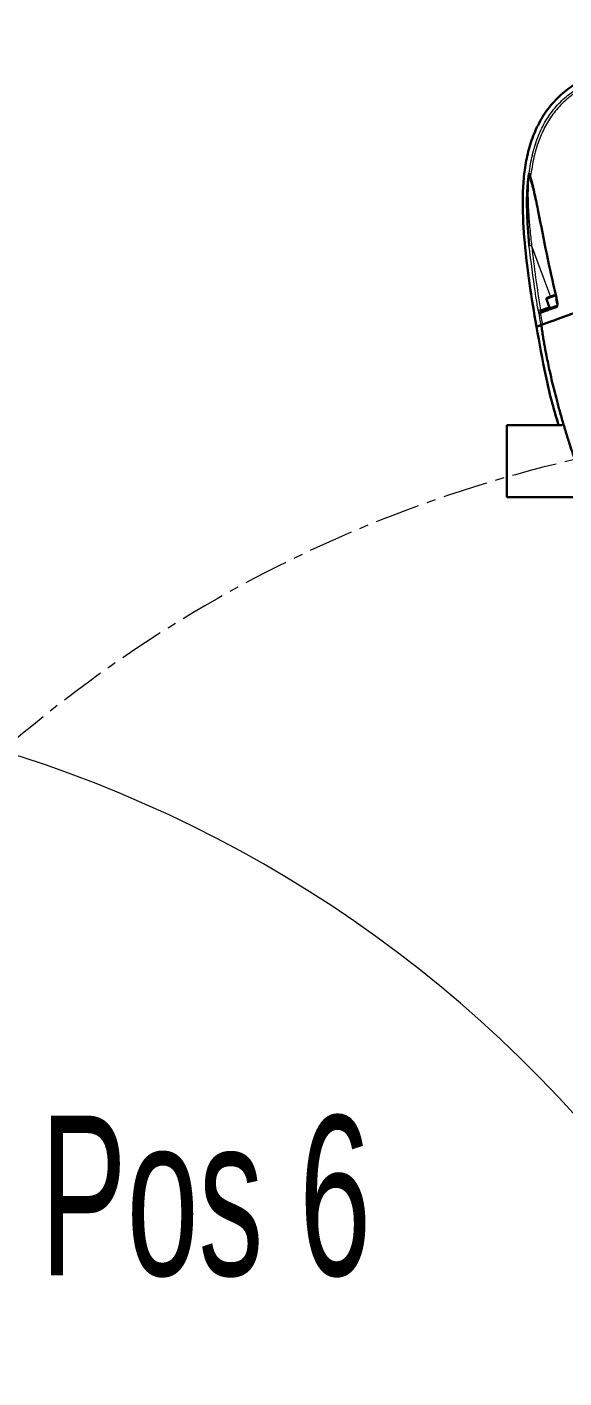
# Model space of a CAD drawing. Header units: millimetres. Extents: x 0 to 8400, y 0 to 5940.
# Drawn here: x 2129.8 to 2281.2, y 4333.3 to 4714.5 of the extents above; entities that cross this region are included whole.
import ezdxf

# ---------------------------------------------------------------- set-up
doc = ezdxf.new("R2010")
doc.units = ezdxf.units.MM
doc.linetypes.add('CENTERX2', pattern=[20.32, 12.7, -2.54, 2.54, -2.54])
doc.styles.add('SLDTEXTSTYLE0', font='TXT', dxfattribs={"width": 0.605})

msp = doc.modelspace()

# ---------------------------------------------------------------- linework, layer by layer
at = {"color": 8, "linetype": 'Continuous', "lineweight": 15}
for p, q in [((2271.379, 4673.18), (2271.393, 4673.207)), ((2272.095, 4652.751), (2277.433, 4638.364)), ((2274.61, 4634.629), (2277.067, 4635.523))]:
    msp.add_line(p, q, dxfattribs=at)
at = {"color": 7, "linetype": 'Continuous', "lineweight": 30}
for p, q in [((2271.4, 4673.019), (2271.399, 4673.022)), ((2274.811, 4634.172), (2279.232, 4635.781)), ((2276.301, 4637.628), (2277.237, 4635.055)), ((2279.011, 4637.857), (2279.339, 4636.41)), ((2279.358, 4636.411), (2279.357, 4636.414)), ((2274.795, 4630.39), (2274.803, 4630.393)), ((2265.113, 4602.105), (2265.113, 4581.826)), ((2265.113, 4602.105), (2280.745, 4602.105)), ((2265.113, 4581.826), (2287.9, 4581.826))]:
    msp.add_line(p, q, dxfattribs=at)
at = {"color": 8, "linetype": 'Continuous', "lineweight": 15, "flags": 128}
for points in [[(2271.807, 4672.314), (2271.763, 4672.286), (2271.725, 4672.258), (2271.695, 4672.231), (2271.672, 4672.204), (2271.658, 4672.179), (2271.652, 4672.155), (2271.655, 4672.134), (2271.666, 4672.115)], [(2278.966, 4638.598), (2278.256, 4638.34), (2277.385, 4638.023), (2276.722, 4637.781), (2276.356, 4637.648), (2276.301, 4637.628)], [(2279.25, 4635.68), (2278.927, 4635.562), (2278.597, 4635.442), (2278.464, 4635.394), (2278.463, 4635.394)], [(2274.209, 4633.512), (2274.175, 4633.5), (2274.147, 4633.489)]]:
    msp.add_lwpolyline(points, dxfattribs=at)
at = {"color": 7, "linetype": 'Continuous', "lineweight": 30, "flags": 128}
for points in [[(2273.968, 4662.471), (2273.912, 4662.475), (2273.871, 4662.483), (2273.848, 4662.496), (2273.844, 4662.512), (2273.858, 4662.532), (2273.89, 4662.554), (2273.939, 4662.578), (2274.003, 4662.602)], [(2276.483, 4638.018), (2276.485, 4638.019), (2276.701, 4638.097), (2277.24, 4638.293), (2278.019, 4638.577), (2278.916, 4638.904)], [(2273.456, 4629.902), (2274.159, 4630.158), (2274.75, 4630.374)], [(2273.48, 4629.911), (2274.18, 4630.166), (2274.786, 4630.386)]]:
    msp.add_lwpolyline(points, dxfattribs=at)
at = {"color": 7, "linetype": 'Continuous', "lineweight": 15}
for centre, radius, start, end in [((2367.65, 4229.008), 713.179, 314.966774, 189.876122), ((2018.181, 4167.482), 358.334, 36.86976, 192.20043)]:
    msp.add_arc(centre, radius, start, end, dxfattribs=at)
at = {"color": 7, "linetype": 'Continuous', "lineweight": 30}
for centre, radius, start, end in [((2271.893, 4673.144), 0.504, 172.79665, 198.99848), ((2276.587, 4637.732), 0.304, 110, 200)]:
    msp.add_arc(centre, radius, start, end, dxfattribs=at)
at = {"color": 8, "linetype": 'Continuous', "lineweight": 15}
for centre, radius, start, end in [((2272.071, 4650.942), 1.81, 89.2544, 110.99182), ((2279.442, 4635.414), 0.423, 119.83524, 201.09025), ((2279.546, 4636.227), 0.266, 100.04645, 135.22298), ((2274.78, 4632.349), 2.287, 94.26746, 111.49268), ((2274.647, 4633.573), 0.507, 110.00912, 189.53146), ((2274.709, 4633.596), 0.507, 110.01804, 189.52254), ((2275.005, 4633.769), 0.447, 115.65373, 197.76045)]:
    msp.add_arc(centre, radius, start, end, dxfattribs=at)
at = {"color": 7, "linetype": 'CENTERX2', "lineweight": 0}
msp.add_arc((2367.714, 4228.587), 373.23, 13.29144, 248.81856, dxfattribs=at)
at = {"color": 7, "linetype": 'Continuous', "lineweight": 30}
for points, knots in [([(2273.456, 4629.902), (2272.771, 4633.996), (2271.453, 4641.875), (2270.031, 4653.616), (2269.491, 4663.02), (2269.69, 4670.325), (2270.272, 4675.496), (2271.392, 4680.628), (2273.194, 4685.614), (2275.78, 4690.326), (2279.228, 4694.476), (2283.236, 4697.781), (2287.575, 4700.205), (2292.299, 4702.022), (2297.48, 4703.287), (2301.199, 4703.651), (2303.033, 4703.831)], [0, 0, 0, 0, 0.1336508, 0.257268, 0.3807852, 0.4365845, 0.4924474, 0.5481157, 0.605405, 0.6626156, 0.7203517, 0.7780878, 0.8288997, 0.8797612, 0.9407146, 1, 1, 1, 1]), ([(2271.423, 4652.631), (2271.281, 4654.231), (2270.998, 4657.431), (2270.824, 4661.559), (2270.759, 4664.96), (2270.807, 4667.687), (2270.954, 4670.09), (2271.144, 4671.838), (2271.277, 4672.746), (2271.354, 4673.154), (2271.373, 4673.173), (2271.379, 4673.18)], [0, 0, 0, 0, 0.2159486, 0.4318046, 0.552147, 0.6723465, 0.8008999, 0.8866542, 0.9381679, 0.9782331, 1, 1, 1, 1]), ([(2271.416, 4672.98), (2271.417, 4672.979), (2271.418, 4672.974), (2271.43, 4672.931), (2271.465, 4672.807), (2271.542, 4672.536), (2271.614, 4672.292), (2271.666, 4672.115)], [0, 0, 0, 0, 0.0188022, 0.1265863, 0.3115955, 0.4999455, 1, 1, 1, 1]), ([(2273.968, 4662.471), (2273.639, 4664.052), (2272.978, 4667.224), (2272.168, 4670.415), (2271.693, 4672.022), (2271.666, 4672.115)], [0, 0, 0, 0, 0.48380732, 0.97010442, 1, 1, 1, 1]), ([(2279.141, 4637.846), (2279.088, 4638.069), (2278.105, 4642.278), (2276.272, 4650.485), (2274.737, 4658.474), (2273.968, 4662.471)], [0, 0, 0, 0, 0.0272112, 0.51332, 1, 1, 1, 1]), ([(2300.283, 4639.667), (2297.952, 4638.818), (2293.272, 4637.115), (2286.546, 4634.667), (2281.267, 4632.745), (2277.361, 4631.324), (2275.657, 4630.704), (2274.805, 4630.394)], [0, 0, 0, 0, 0.2418207, 0.4853574, 0.7394692, 0.8697711, 1, 1, 1, 1]), ([(2300.061, 4639.586), (2297.354, 4638.601), (2293.259, 4637.11), (2288.094, 4635.23), (2283.826, 4633.677), (2279.281, 4632.022), (2276.506, 4631.013), (2275.107, 4630.503)], [0, 0, 0, 0, 0.2868257, 0.4339805, 0.5817057, 0.7890784, 1, 1, 1, 1]), ([(2279.353, 4636.409), (2279.36, 4636.384), (2279.384, 4636.298), (2279.386, 4636.144), (2279.359, 4635.978), (2279.306, 4635.855), (2279.251, 4635.789), (2279.232, 4635.781), (2279.232, 4635.782), (2279.232, 4635.782)], [0, 0, 0, 0, 0.0772991, 0.2690373, 0.4361426, 0.6084284, 0.7835566, 0.9779423, 1, 1, 1, 1]), ([(2274.536, 4634.072), (2274.552, 4634.078), (2274.584, 4634.089), (2274.735, 4634.145), (2274.811, 4634.172)], [0, 0, 0, 0, 0.4994201, 1, 1, 1, 1]), ([(2279.712, 4602.105), (2279.68, 4602.206), (2278.218, 4606.772), (2275.907, 4616.013), (2274.29, 4625.271), (2273.48, 4629.911)], [0, 0, 0, 0, 0.0111441, 0.5044435, 1, 1, 1, 1]), ([(2275.107, 4630.503), (2275.009, 4630.468), (2274.813, 4630.396), (2274.771, 4630.381), (2274.75, 4630.374)], [0, 0, 0, 0, 0.4995095, 1, 1, 1, 1]), ([(2274.805, 4630.393), (2274.887, 4629.834), (2275.051, 4628.717), (2275.32, 4627.044), (2275.548, 4625.691), (2275.758, 4624.507), (2275.985, 4623.276), (2276.455, 4620.83), (2277.104, 4617.732), (2277.889, 4614.314), (2278.604, 4611.387), (2279.236, 4608.943), (2279.796, 4606.87), (2280.263, 4605.196), (2280.741, 4603.527), (2281.232, 4601.862), (2281.736, 4600.202), (2282.251, 4598.546), (2282.862, 4596.631), (2283.719, 4594.038), (2285.002, 4590.362), (2286.502, 4586.362), (2288.122, 4582.312), (2289.739, 4578.477), (2291.329, 4574.924), (2292.799, 4571.765), (2293.656, 4570.021), (2294.088, 4569.142)], [0, 0, 0, 0, 0.0262838, 0.0525466, 0.0788009, 0.0901398, 0.1085031, 0.137026, 0.2060512, 0.2557538, 0.3001995, 0.346227, 0.3731906, 0.4001402, 0.4270772, 0.4539993, 0.4809051, 0.507796, 0.5346708, 0.5744603, 0.6348453, 0.7158524, 0.7732543, 0.8378254, 0.9095651, 0.9544006, 1, 1, 1, 1])]:
    msp.add_open_spline(points, degree=3, knots=knots, dxfattribs=at)
at = {"color": 8, "linetype": 'Continuous', "lineweight": 15}
for points, knots in [([(2271.393, 4673.207), (2271.654, 4674.919), (2272.176, 4678.341), (2273.643, 4683.116), (2275.656, 4687.44), (2278.193, 4691.247), (2281.366, 4694.557), (2284.801, 4697.105), (2288.287, 4698.962), (2292.681, 4700.694), (2297.799, 4701.927), (2301.808, 4702.287), (2303.525, 4702.441)], [0, 0, 0, 0, 0.1081412, 0.2161633, 0.3108861, 0.4055184, 0.500925, 0.5963603, 0.6720278, 0.7477349, 0.8919318, 1, 1, 1, 1]), ([(2305.457, 4702.021), (2303.091, 4701.845), (2298.462, 4701.5), (2292.785, 4700.069), (2288.486, 4698.334), (2285.097, 4696.499), (2281.761, 4694.007), (2278.676, 4690.785), (2276.193, 4687.084), (2274.14, 4682.738), (2272.609, 4677.785), (2272.075, 4674.138), (2271.807, 4672.314)], [0, 0, 0, 0, 0.14294, 0.2796606, 0.3509129, 0.4221286, 0.5114336, 0.6007111, 0.6895617, 0.7784942, 0.8891724, 1, 1, 1, 1]), ([(2271.416, 4672.98), (2271.41, 4672.981), (2271.401, 4672.982), (2271.373, 4672.858), (2271.325, 4672.536), (2271.229, 4671.627), (2271.11, 4669.924), (2271.026, 4666.716), (2271.193, 4662.432), (2271.547, 4657.491), (2271.912, 4654.335), (2272.095, 4652.751)], [0, 0, 0, 0, 0.0247312, 0.0318738, 0.069051, 0.1178847, 0.2009595, 0.3275413, 0.5669153, 0.7827599, 1, 1, 1, 1]), ([(2271.807, 4672.314), (2271.719, 4672.5), (2271.595, 4672.765), (2271.471, 4673.037), (2271.415, 4673.161), (2271.396, 4673.201), (2271.393, 4673.206), (2271.393, 4673.207)], [0, 0, 0, 0, 0.4533755, 0.6405793, 0.8446996, 0.9763741, 1, 1, 1, 1]), ([(2271.807, 4672.314), (2271.834, 4672.22), (2272.297, 4670.62), (2273.079, 4667.41), (2273.694, 4664.209), (2274.003, 4662.602)], [0, 0, 0, 0, 0.0299807, 0.51304668, 1, 1, 1, 1]), ([(2274.003, 4662.602), (2274.063, 4662.275), (2274.366, 4660.638), (2275.68, 4653.761), (2277.298, 4646.085), (2278.907, 4639.023), (2279.335, 4637.195), (2279.5, 4636.489)], [0, 0, 0, 0, 0.0375969, 0.1879804, 0.7896869, 0.9188006, 1, 1, 1, 1]), ([(2273.943, 4634.477), (2273.887, 4634.809), (2273.611, 4636.469), (2272.641, 4642.507), (2271.952, 4648.237), (2271.423, 4652.631)], [0, 0, 0, 0, 0.0550464, 0.2752453, 1, 1, 1, 1]), ([(2272.095, 4652.751), (2272.444, 4649.726), (2273.144, 4643.671), (2274.121, 4637.644), (2274.61, 4634.629)], [0, 0, 0, 0, 0.4996923, 1, 1, 1, 1]), ([(2279.048, 4635.262), (2278.823, 4635.18), (2277.697, 4634.77), (2276.171, 4634.213), (2274.989, 4633.782), (2274.579, 4633.633)], [0, 0, 0, 0, 0.1402092, 0.7015193, 1, 1, 1, 1]), ([(2279.048, 4635.262), (2279.094, 4635.284), (2279.215, 4635.339), (2279.379, 4635.521), (2279.504, 4635.805), (2279.555, 4636.145), (2279.518, 4636.374), (2279.5, 4636.489)], [0, 0, 0, 0, 0.13424521, 0.34769946, 0.56378571, 0.78214436, 1, 1, 1, 1]), ([(2273.943, 4634.477), (2273.949, 4634.44), (2273.976, 4634.278), (2274.026, 4634.001), (2274.083, 4633.716), (2274.127, 4633.523), (2274.14, 4633.501), (2274.147, 4633.489)], [0, 0, 0, 0, 0.0674172, 0.2982783, 0.5350572, 0.767448, 1, 1, 1, 1]), ([(2274.579, 4633.633), (2274.477, 4633.6), (2274.274, 4633.535), (2274.231, 4633.52), (2274.209, 4633.512)], [0, 0, 0, 0, 0.5003234, 1, 1, 1, 1]), ([(2274.75, 4630.374), (2274.647, 4630.964), (2274.463, 4632.009), (2274.286, 4633.056), (2274.209, 4633.512)], [0, 0, 0, 0, 0.56441928, 1, 1, 1, 1]), ([(2274.473, 4634.049), (2274.489, 4634.062), (2274.522, 4634.088), (2274.564, 4634.206), (2274.595, 4634.367), (2274.608, 4634.52), (2274.61, 4634.61), (2274.61, 4634.629)], [0, 0, 0, 0, 0.2360879, 0.4753695, 0.71483492, 0.93755263, 1, 1, 1, 1]), ([(2274.579, 4633.633), (2274.656, 4633.164), (2274.828, 4632.12), (2275.008, 4631.078), (2275.107, 4630.503)], [0, 0, 0, 0, 0.4492046, 1, 1, 1, 1])]:
    msp.add_open_spline(points, degree=3, knots=knots, dxfattribs=at)

# ---------------------------------------------------------------- texts
at = {"color": 7, "linetype": 'Continuous', "lineweight": 0, "insert": (2133.589, 4407.31), "char_height": 45.0705, "attachment_point": 1, "style": 'SLDTEXTSTYLE0'}
msp.add_mtext('Pos 6', dxfattribs=at)

doc.saveas('drawing.dxf')
